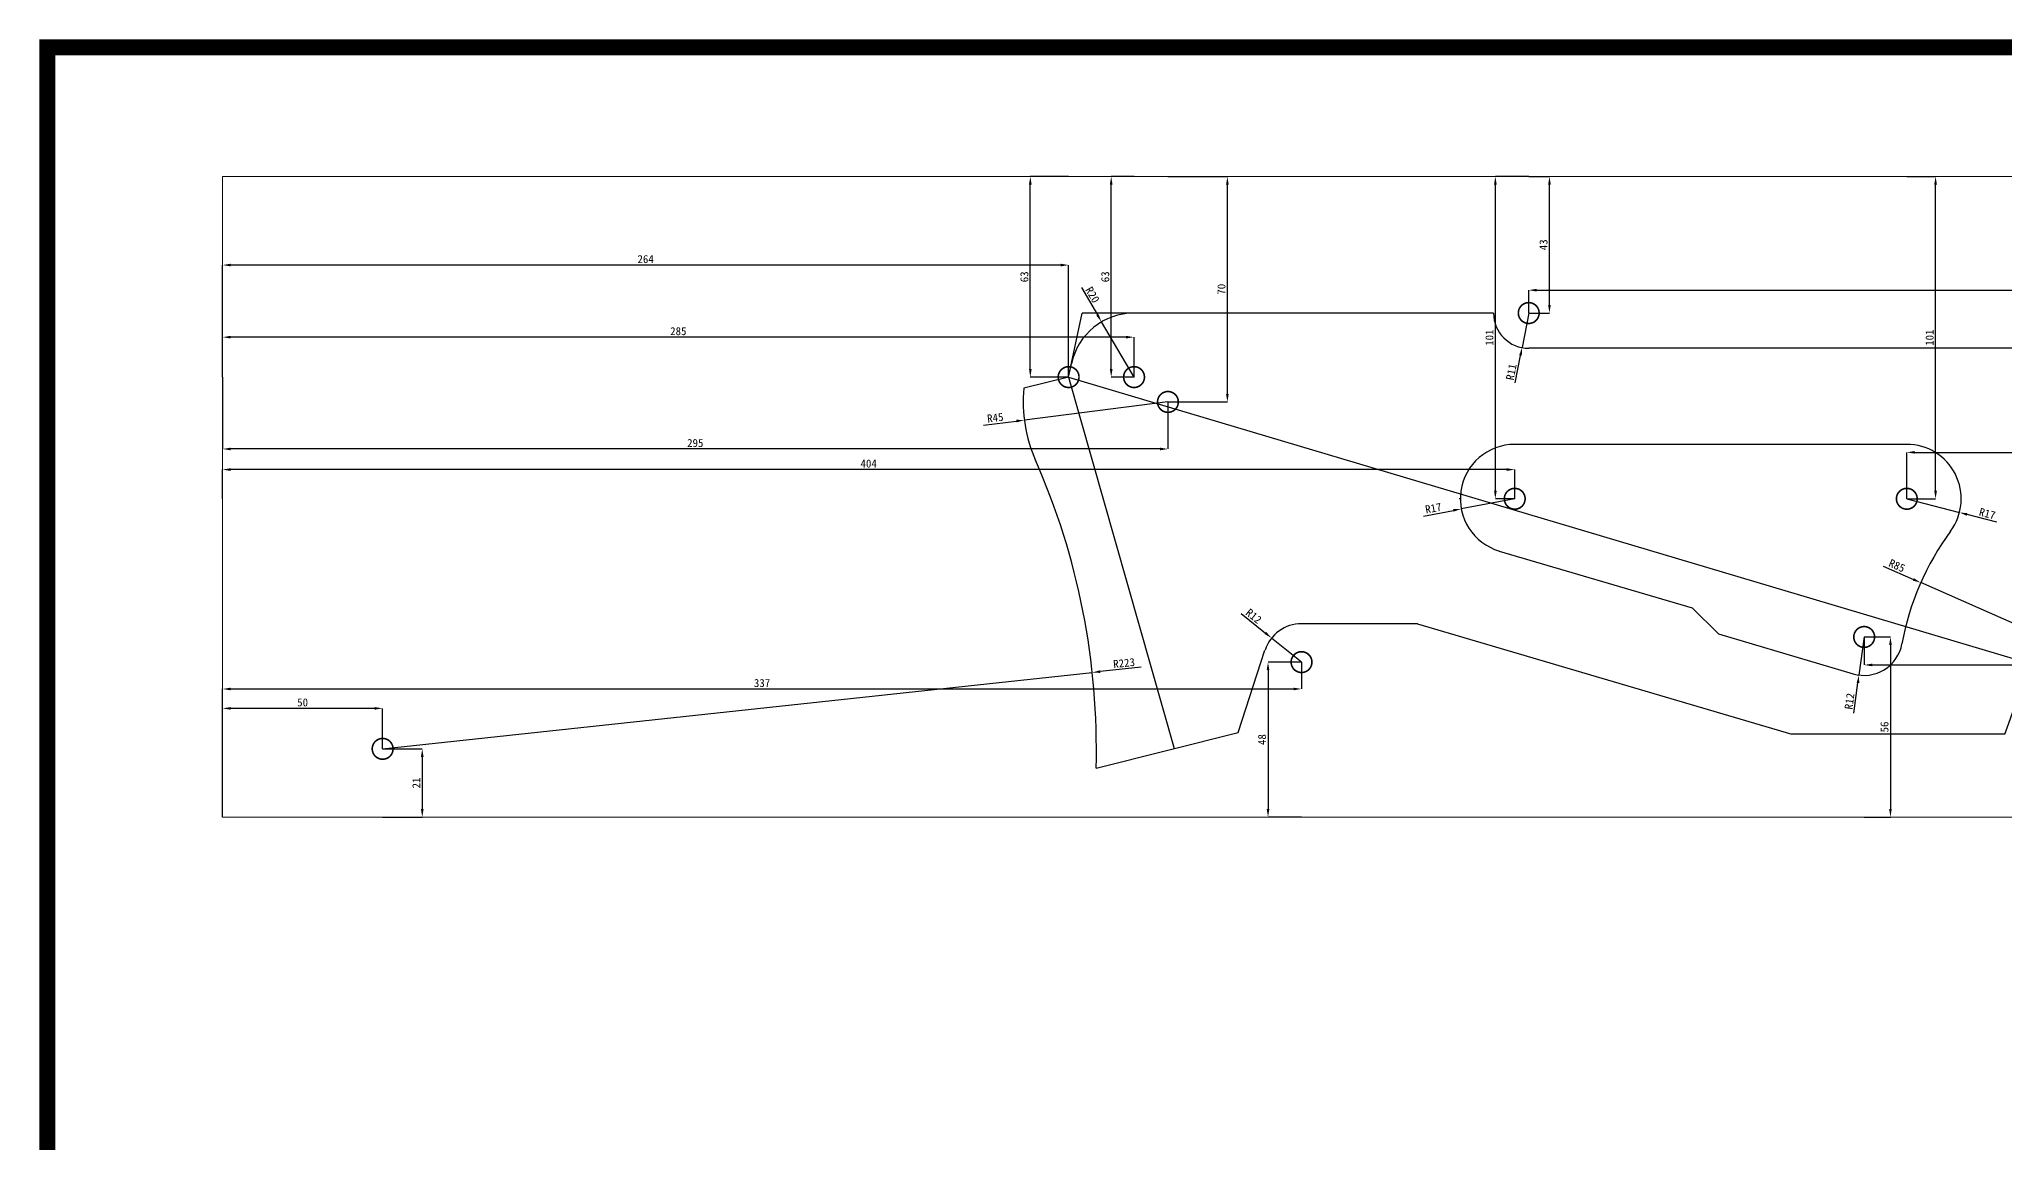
# Model space of a CAD drawing. Header units: millimetres. Extents: x 2554 to 4728, y 1879 to 2765.
# Drawn here: x 2554 to 3168, y 2420 to 2765 of the extents above; entities that cross this region are included whole.
import ezdxf

# ---------------------------------------------------------------- set-up
doc = ezdxf.new("R2010")
doc.units = ezdxf.units.MM
doc.layers.add('尺寸线', color=7, linetype='Continuous', lineweight=13)
doc.layers.add('轮廓线', color=3, linetype='Continuous')
doc.styles.get("Standard").update_dxf_attribs({"font": 'SimSun.ttf'})
doc.dimstyles.new('中尺寸', dxfattribs={"dimtxt": 2.5, "dimasz": 2.5, "dimexe": 0, "dimexo": 0, "dimgap": 0.6, "dimtad": 1, "dimdec": 0, "dimdsep": 46, "dimtxsty": 'Standard', "dimcen": 2.5, "dimaunit": 1, "dimadec": 4, "dimazin": 0, "dimtfac": 1, "dimtdec": 0, "dimtmove": 0, "dimatfit": 3, "dimfxl": 0, "dimarcsym": 0})

# ---------------------------------------------------------------- blocks, each defined once
blk = doc.blocks.new('*D104')
at = {"layer": 'Defpoints', "color": 0}
for p in [(2661.03, 2543.45), (2661.03, 2522.15), (2673.4, 2522.15)]:
    blk.add_point(p, dxfattribs=at)
at = {"layer": '尺寸线', "color": 0, "lineweight": -2}
for p, q in [((2661.03, 2543.45), (2673.4, 2543.45)), ((2673.4, 2540.95), (2673.4, 2524.65)), ((2661.03, 2522.15), (2673.4, 2522.15))]:
    blk.add_line(p, q, dxfattribs=at)
at = {"layer": '尺寸线', "color": 0}
for points in [[(2672.98, 2540.95), (2673.82, 2540.95), (2673.4, 2543.45)], [(2672.98, 2524.65), (2673.82, 2524.65), (2673.4, 2522.15)]]:
    blk.add_solid(points, dxfattribs=at)
at = {"layer": '尺寸线', "color": 0, "insert": (2671.55, 2532.8), "char_height": 2.5, "attachment_point": 5, "rotation": 90}
blk.add_mtext('21', dxfattribs=at)
blk = doc.blocks.new('*D105')
at = {"layer": 'Defpoints', "color": 0}
for p in [(2611.03, 2556.09), (2611.03, 2543.45), (2661.03, 2543.45)]:
    blk.add_point(p, dxfattribs=at)
at = {"layer": '尺寸线', "color": 0, "lineweight": -2}
for p, q in [((2611.03, 2543.45), (2611.03, 2556.09)), ((2658.53, 2556.09), (2613.53, 2556.09)), ((2661.03, 2543.45), (2661.03, 2556.09))]:
    blk.add_line(p, q, dxfattribs=at)
at = {"layer": '尺寸线', "color": 0}
for points in [[(2613.53, 2556.5), (2613.53, 2555.67), (2611.03, 2556.09)], [(2658.53, 2556.5), (2658.53, 2555.67), (2661.03, 2556.09)]]:
    blk.add_solid(points, dxfattribs=at)
at = {"layer": '尺寸线', "color": 0, "insert": (2636.03, 2557.94), "char_height": 2.5, "attachment_point": 5}
blk.add_mtext('50', dxfattribs=at)
blk = doc.blocks.new('*D106')
at = {"layer": 'Defpoints', "color": 0}
for p in [(2863.38, 2722.15), (2875.35, 2722.15), (2875.35, 2659.53)]:
    blk.add_point(p, dxfattribs=at)
at = {"layer": '尺寸线', "color": 0, "lineweight": -2}
for p, q in [((2875.35, 2722.15), (2863.38, 2722.15)), ((2863.38, 2662.03), (2863.38, 2719.65)), ((2875.35, 2659.53), (2863.38, 2659.53))]:
    blk.add_line(p, q, dxfattribs=at)
at = {"layer": '尺寸线', "color": 0}
for points in [[(2862.97, 2719.65), (2863.8, 2719.65), (2863.38, 2722.15)], [(2862.97, 2662.03), (2863.8, 2662.03), (2863.38, 2659.53)]]:
    blk.add_solid(points, dxfattribs=at)
at = {"layer": '尺寸线', "color": 0, "insert": (2861.53, 2690.84), "char_height": 2.5, "attachment_point": 5, "rotation": 90}
blk.add_mtext('63', dxfattribs=at)
blk = doc.blocks.new('*D107')
at = {"layer": 'Defpoints', "color": 0}
for p in [(2611.03, 2694.51), (2611.03, 2659.53), (2875.35, 2659.53)]:
    blk.add_point(p, dxfattribs=at)
at = {"layer": '尺寸线', "color": 0, "lineweight": -2}
for p, q in [((2611.03, 2659.53), (2611.03, 2694.51)), ((2872.85, 2694.51), (2613.53, 2694.51)), ((2875.35, 2659.53), (2875.35, 2694.51))]:
    blk.add_line(p, q, dxfattribs=at)
at = {"layer": '尺寸线', "color": 0}
for points in [[(2613.53, 2694.93), (2613.53, 2694.09), (2611.03, 2694.51)], [(2872.85, 2694.93), (2872.85, 2694.09), (2875.35, 2694.51)]]:
    blk.add_solid(points, dxfattribs=at)
at = {"layer": '尺寸线', "color": 0, "insert": (2743.19, 2696.36), "char_height": 2.5, "attachment_point": 5}
blk.add_mtext('264', dxfattribs=at)
blk = doc.blocks.new('*D108')
at = {"layer": 'Defpoints', "color": 0}
for p in [(2906.38, 2722.15), (2924.96, 2722.15), (2906.38, 2651.77)]:
    blk.add_point(p, dxfattribs=at)
at = {"layer": '尺寸线', "color": 0, "lineweight": -2}
for p, q in [((2906.38, 2722.15), (2924.96, 2722.15)), ((2924.96, 2654.27), (2924.96, 2719.65)), ((2906.38, 2651.77), (2924.96, 2651.77))]:
    blk.add_line(p, q, dxfattribs=at)
at = {"layer": '尺寸线', "color": 0}
for points in [[(2924.54, 2719.65), (2925.37, 2719.65), (2924.96, 2722.15)], [(2924.54, 2654.27), (2925.37, 2654.27), (2924.96, 2651.77)]]:
    blk.add_solid(points, dxfattribs=at)
at = {"layer": '尺寸线', "color": 0, "insert": (2923.11, 2686.96), "char_height": 2.5, "attachment_point": 5, "rotation": 90}
blk.add_mtext('70', dxfattribs=at)
blk = doc.blocks.new('*D109')
at = {"layer": 'Defpoints', "color": 0}
for p in [(2611.03, 2659.53), (2906.38, 2651.77), (2611.03, 2637.08)]:
    blk.add_point(p, dxfattribs=at)
at = {"layer": '尺寸线', "color": 0, "lineweight": -2}
for p, q in [((2611.03, 2659.53), (2611.03, 2637.08)), ((2906.38, 2651.77), (2906.38, 2637.08)), ((2903.88, 2637.08), (2613.53, 2637.08))]:
    blk.add_line(p, q, dxfattribs=at)
at = {"layer": '尺寸线', "color": 0}
for points in [[(2613.53, 2637.49), (2613.53, 2636.66), (2611.03, 2637.08)], [(2903.88, 2637.49), (2903.88, 2636.66), (2906.38, 2637.08)]]:
    blk.add_solid(points, dxfattribs=at)
at = {"layer": '尺寸线', "color": 0, "insert": (2758.7, 2638.93), "char_height": 2.5, "attachment_point": 5}
blk.add_mtext('295', dxfattribs=at)
blk = doc.blocks.new('*D110')
at = {"layer": 'Defpoints', "color": 0}
for p in [(2948.12, 2570.53), (2937.65, 2522.15), (2948.12, 2522.15)]:
    blk.add_point(p, dxfattribs=at)
at = {"layer": '尺寸线', "color": 0, "lineweight": -2}
for p, q in [((2948.12, 2570.53), (2937.65, 2570.53)), ((2937.65, 2568.03), (2937.65, 2524.65)), ((2948.12, 2522.15), (2937.65, 2522.15))]:
    blk.add_line(p, q, dxfattribs=at)
at = {"layer": '尺寸线', "color": 0}
for points in [[(2937.23, 2568.03), (2938.07, 2568.03), (2937.65, 2570.53)], [(2937.23, 2524.65), (2938.07, 2524.65), (2937.65, 2522.15)]]:
    blk.add_solid(points, dxfattribs=at)
at = {"layer": '尺寸线', "color": 0, "insert": (2935.8, 2546.34), "char_height": 2.5, "attachment_point": 5, "rotation": 90}
blk.add_mtext('48', dxfattribs=at)
blk = doc.blocks.new('*D111')
at = {"layer": 'Defpoints', "color": 0}
for p in [(2948.12, 2570.53), (2948.12, 2562.14), (2611.03, 2522.15)]:
    blk.add_point(p, dxfattribs=at)
at = {"layer": '尺寸线', "color": 0, "lineweight": -2}
for p, q in [((2948.12, 2570.53), (2948.12, 2562.14)), ((2611.03, 2522.15), (2611.03, 2562.14)), ((2613.53, 2562.14), (2945.62, 2562.14))]:
    blk.add_line(p, q, dxfattribs=at)
at = {"layer": '尺寸线', "color": 0}
for points in [[(2613.53, 2562.55), (2613.53, 2561.72), (2611.03, 2562.14)], [(2945.62, 2562.55), (2945.62, 2561.72), (2948.12, 2562.14)]]:
    blk.add_solid(points, dxfattribs=at)
at = {"layer": '尺寸线', "color": 0, "insert": (2779.57, 2563.99), "char_height": 2.5, "attachment_point": 5}
blk.add_mtext('337', dxfattribs=at)
blk = doc.blocks.new('*D116')
at = {"layer": 'Defpoints', "color": 0}
for p in [(3019.11, 2722.15), (3025.58, 2722.15), (3019.11, 2679.53)]:
    blk.add_point(p, dxfattribs=at)
at = {"layer": '尺寸线', "color": 0, "lineweight": -2}
for p, q in [((3019.11, 2722.15), (3025.58, 2722.15)), ((3025.58, 2682.03), (3025.58, 2719.65)), ((3019.11, 2679.53), (3025.58, 2679.53))]:
    blk.add_line(p, q, dxfattribs=at)
at = {"layer": '尺寸线', "color": 0}
for points in [[(3025.16, 2719.65), (3026, 2719.65), (3025.58, 2722.15)], [(3025.16, 2682.03), (3026, 2682.03), (3025.58, 2679.53)]]:
    blk.add_solid(points, dxfattribs=at)
at = {"layer": '尺寸线', "color": 0, "insert": (3023.73, 2700.84), "char_height": 2.5, "attachment_point": 5, "rotation": 90}
blk.add_mtext('43', dxfattribs=at)
blk = doc.blocks.new('*D117')
at = {"layer": 'Defpoints', "color": 0}
for p in [(3511.03, 2686.67), (3019.11, 2679.53), (3511.03, 2679.53)]:
    blk.add_point(p, dxfattribs=at)
at = {"layer": '尺寸线', "color": 0, "lineweight": -2}
for p, q in [((3019.11, 2679.53), (3019.11, 2686.67)), ((3021.61, 2686.67), (3508.53, 2686.67)), ((3511.03, 2679.53), (3511.03, 2686.67))]:
    blk.add_line(p, q, dxfattribs=at)
at = {"layer": '尺寸线', "color": 0}
for points in [[(3021.61, 2687.09), (3021.61, 2686.26), (3019.11, 2686.67)], [(3508.53, 2687.09), (3508.53, 2686.26), (3511.03, 2686.67)]]:
    blk.add_solid(points, dxfattribs=at)
at = {"layer": '尺寸线', "color": 0, "insert": (3265.07, 2688.52), "char_height": 2.5, "attachment_point": 5}
blk.add_mtext('492', dxfattribs=at)
blk = doc.blocks.new('*D122')
at = {"layer": 'Defpoints', "color": 0}
for p in [(3008.68, 2722.15), (3019.11, 2722.15), (3014.73, 2621.53)]:
    blk.add_point(p, dxfattribs=at)
at = {"layer": '尺寸线', "color": 0, "lineweight": -2}
for p, q in [((3019.11, 2722.15), (3008.68, 2722.15)), ((3008.68, 2624.03), (3008.68, 2719.65)), ((3014.73, 2621.53), (3008.68, 2621.53))]:
    blk.add_line(p, q, dxfattribs=at)
at = {"layer": '尺寸线', "color": 0}
for points in [[(3008.27, 2719.65), (3009.1, 2719.65), (3008.68, 2722.15)], [(3008.27, 2624.03), (3009.1, 2624.03), (3008.68, 2621.53)]]:
    blk.add_solid(points, dxfattribs=at)
at = {"layer": '尺寸线', "color": 0, "insert": (3006.83, 2671.84), "char_height": 2.5, "attachment_point": 5, "rotation": 90}
blk.add_mtext('101', dxfattribs=at)
blk = doc.blocks.new('*D123')
at = {"layer": 'Defpoints', "color": 0}
for p in [(2611.03, 2630.65), (2611.03, 2621.53), (3014.73, 2621.53)]:
    blk.add_point(p, dxfattribs=at)
at = {"layer": '尺寸线', "color": 0, "lineweight": -2}
for p, q in [((2611.03, 2621.53), (2611.03, 2630.65)), ((3012.23, 2630.65), (2613.53, 2630.65)), ((3014.73, 2621.53), (3014.73, 2630.65))]:
    blk.add_line(p, q, dxfattribs=at)
at = {"layer": '尺寸线', "color": 0}
for points in [[(2613.53, 2631.07), (2613.53, 2630.23), (2611.03, 2630.65)], [(3012.23, 2631.07), (3012.23, 2630.23), (3014.73, 2630.65)]]:
    blk.add_solid(points, dxfattribs=at)
at = {"layer": '尺寸线', "color": 0, "insert": (2812.88, 2632.5), "char_height": 2.5, "attachment_point": 5}
blk.add_mtext('404', dxfattribs=at)
blk = doc.blocks.new('*D124')
at = {"layer": 'Defpoints', "color": 0}
for p in [(3123.91, 2578.38), (3123.91, 2522.15), (3132.11, 2522.15)]:
    blk.add_point(p, dxfattribs=at)
at = {"layer": '尺寸线', "color": 0, "lineweight": -2}
for p, q in [((3123.91, 2578.38), (3132.11, 2578.38)), ((3132.11, 2575.88), (3132.11, 2524.65)), ((3123.91, 2522.15), (3132.11, 2522.15))]:
    blk.add_line(p, q, dxfattribs=at)
at = {"layer": '尺寸线', "color": 0}
for points in [[(3131.7, 2575.88), (3132.53, 2575.88), (3132.11, 2578.38)], [(3131.7, 2524.65), (3132.53, 2524.65), (3132.11, 2522.15)]]:
    blk.add_solid(points, dxfattribs=at)
at = {"layer": '尺寸线', "color": 0, "insert": (3130.26, 2550.27), "char_height": 2.5, "attachment_point": 5, "rotation": 90}
blk.add_mtext('56', dxfattribs=at)
blk = doc.blocks.new('*D156')
at = {"layer": 'Defpoints', "color": 0}
for p in [(3123.91, 2578.38), (3511.03, 2578.38), (3511.03, 2569.64)]:
    blk.add_point(p, dxfattribs=at)
at = {"layer": '尺寸线', "color": 0, "lineweight": -2}
for p, q in [((3123.91, 2578.38), (3123.91, 2569.64)), ((3511.03, 2578.38), (3511.03, 2569.64)), ((3126.41, 2569.64), (3508.53, 2569.64))]:
    blk.add_line(p, q, dxfattribs=at)
at = {"layer": '尺寸线', "color": 0}
for points in [[(3126.41, 2570.06), (3126.41, 2569.23), (3123.91, 2569.64)], [(3508.53, 2570.06), (3508.53, 2569.23), (3511.03, 2569.64)]]:
    blk.add_solid(points, dxfattribs=at)
at = {"layer": '尺寸线', "color": 0, "insert": (3317.47, 2571.49), "char_height": 2.5, "attachment_point": 5}
blk.add_mtext('387', dxfattribs=at)
blk = doc.blocks.new('*D125')
at = {"layer": 'Defpoints', "color": 0}
for p in [(3137.23, 2722.15), (3146.22, 2722.15), (3137.23, 2621.53)]:
    blk.add_point(p, dxfattribs=at)
at = {"layer": '尺寸线', "color": 0, "lineweight": -2}
for p, q in [((3137.23, 2722.15), (3146.22, 2722.15)), ((3146.22, 2624.03), (3146.22, 2719.65)), ((3137.23, 2621.53), (3146.22, 2621.53))]:
    blk.add_line(p, q, dxfattribs=at)
at = {"layer": '尺寸线', "color": 0}
for points in [[(3145.8, 2719.65), (3146.64, 2719.65), (3146.22, 2722.15)], [(3145.8, 2624.03), (3146.64, 2624.03), (3146.22, 2621.53)]]:
    blk.add_solid(points, dxfattribs=at)
at = {"layer": '尺寸线', "color": 0, "insert": (3144.37, 2671.84), "char_height": 2.5, "attachment_point": 5, "rotation": 90}
blk.add_mtext('101', dxfattribs=at)
blk = doc.blocks.new('*D126')
at = {"layer": 'Defpoints', "color": 0}
for p in [(3511.03, 2636.03), (3137.23, 2621.53), (3511.03, 2619.03)]:
    blk.add_point(p, dxfattribs=at)
at = {"layer": '尺寸线', "color": 0, "lineweight": -2}
for p, q in [((3137.23, 2621.53), (3137.23, 2636.03)), ((3139.73, 2636.03), (3508.53, 2636.03)), ((3511.03, 2619.03), (3511.03, 2636.03))]:
    blk.add_line(p, q, dxfattribs=at)
at = {"layer": '尺寸线', "color": 0}
for points in [[(3139.73, 2636.45), (3139.73, 2635.62), (3137.23, 2636.03)], [(3508.53, 2636.45), (3508.53, 2635.62), (3511.03, 2636.03)]]:
    blk.add_solid(points, dxfattribs=at)
at = {"layer": '尺寸线', "color": 0, "insert": (3324.13, 2637.88), "char_height": 2.5, "attachment_point": 5}
blk.add_mtext('374', dxfattribs=at)
blk = doc.blocks.new('*D157')
at = {"layer": 'Defpoints', "color": 0}
for p in [(2882.75, 2567.3), (2661.03, 2543.45)]:
    blk.add_point(p, dxfattribs=at)
at = {"layer": '尺寸线', "color": 0, "lineweight": -2}
for p, q in [((2661.03, 2543.45), (2882.75, 2567.3)), ((2898.03, 2568.95), (2885.23, 2567.57))]:
    blk.add_line(p, q, dxfattribs=at)
at = {"layer": '尺寸线', "color": 0}
blk.add_solid([(2885.19, 2567.98), (2885.28, 2567.15), (2882.75, 2567.3)], dxfattribs=at)
at = {"layer": '尺寸线', "color": 0, "insert": (2892.67, 2570.23), "char_height": 2.5, "attachment_point": 5, "rotation": 6.14044}
blk.add_mtext('R223', dxfattribs=at)
blk = doc.blocks.new('*D158')
at = {"layer": 'Defpoints', "color": 0}
for p in [(2906.38, 2651.77), (2861.53, 2646.11)]:
    blk.add_point(p, dxfattribs=at)
at = {"layer": '尺寸线', "color": 0, "lineweight": -2}
for p, q in [((2906.38, 2651.77), (2861.53, 2646.11)), ((2848.77, 2644.5), (2859.05, 2645.8))]:
    blk.add_line(p, q, dxfattribs=at)
at = {"layer": '尺寸线', "color": 0}
blk.add_solid([(2859, 2646.21), (2859.11, 2645.38), (2861.53, 2646.11)], dxfattribs=at)
at = {"layer": '尺寸线', "color": 0, "insert": (2852.44, 2646.83), "char_height": 2.5, "attachment_point": 5, "rotation": 7.19919}
blk.add_mtext('R45', dxfattribs=at)
blk = doc.blocks.new('*D159')
at = {"layer": 'Defpoints', "color": 0}
for p in [(3019.11, 2679.53), (3017.01, 2668.73)]:
    blk.add_point(p, dxfattribs=at)
at = {"layer": '尺寸线', "color": 0, "lineweight": -2}
for p, q in [((3019.11, 2679.53), (3017.01, 2668.73)), ((3014.86, 2657.74), (3016.53, 2666.28))]:
    blk.add_line(p, q, dxfattribs=at)
at = {"layer": '尺寸线', "color": 0}
blk.add_solid([(3016.12, 2666.36), (3016.94, 2666.2), (3017.01, 2668.73)], dxfattribs=at)
at = {"layer": '尺寸线', "color": 0, "insert": (3013.64, 2661.13), "char_height": 2.5, "attachment_point": 5, "rotation": 78.97224}
blk.add_mtext('R11', dxfattribs=at)
blk = doc.blocks.new('*D160')
at = {"layer": 'Defpoints', "color": 0}
for p in [(2998.02, 2618.37), (3014.73, 2621.53)]:
    blk.add_point(p, dxfattribs=at)
at = {"layer": '尺寸线', "color": 0, "lineweight": -2}
for p, q in [((2986.2, 2616.14), (2995.56, 2617.91)), ((3014.73, 2621.53), (2998.02, 2618.37))]:
    blk.add_line(p, q, dxfattribs=at)
at = {"layer": '尺寸线', "color": 0}
blk.add_solid([(2995.49, 2618.32), (2995.64, 2617.5), (2998.02, 2618.37)], dxfattribs=at)
at = {"layer": '尺寸线', "color": 0, "insert": (2989.31, 2618.61), "char_height": 2.5, "attachment_point": 5, "rotation": 10.7013}
blk.add_mtext('R17', dxfattribs=at)
blk = doc.blocks.new('*D161')
at = {"layer": 'Defpoints', "color": 0}
for p in [(3123.91, 2578.38), (3122.29, 2566.49)]:
    blk.add_point(p, dxfattribs=at)
at = {"layer": '尺寸线', "color": 0, "lineweight": -2}
for p, q in [((3123.91, 2578.38), (3122.29, 2566.49)), ((3120.67, 2554.57), (3121.96, 2564.02))]:
    blk.add_line(p, q, dxfattribs=at)
at = {"layer": '尺寸线', "color": 0}
blk.add_solid([(3121.54, 2564.07), (3122.37, 2563.96), (3122.29, 2566.49)], dxfattribs=at)
at = {"layer": '尺寸线', "color": 0, "insert": (3119.31, 2558.31), "char_height": 2.5, "attachment_point": 5, "rotation": 82.24641}
blk.add_mtext('R12', dxfattribs=at)
blk = doc.blocks.new('*D162')
at = {"layer": 'Defpoints', "color": 0}
for p in [(3137.23, 2621.53), (3153.68, 2617.25)]:
    blk.add_point(p, dxfattribs=at)
at = {"layer": '尺寸线', "color": 0, "lineweight": -2}
for p, q in [((3137.23, 2621.53), (3153.68, 2617.25)), ((3165.32, 2614.22), (3156.1, 2616.62))]:
    blk.add_line(p, q, dxfattribs=at)
at = {"layer": '尺寸线', "color": 0}
blk.add_solid([(3156.2, 2617.02), (3155.99, 2616.22), (3153.68, 2617.25)], dxfattribs=at)
at = {"layer": '尺寸线', "color": 0, "insert": (3162.39, 2616.9), "char_height": 2.5, "attachment_point": 5, "rotation": 345.42543}
blk.add_mtext('R17', dxfattribs=at)
blk = doc.blocks.new('*D166')
at = {"layer": 'Defpoints', "color": 0}
for p in [(3141.58, 2595.34), (3219.35, 2561.03)]:
    blk.add_point(p, dxfattribs=at)
at = {"layer": '尺寸线', "color": 0, "lineweight": -2}
for p, q in [((3129.81, 2600.53), (3139.29, 2596.35)), ((3219.35, 2561.03), (3141.58, 2595.34))]:
    blk.add_line(p, q, dxfattribs=at)
at = {"layer": '尺寸线', "color": 0}
blk.add_solid([(3139.46, 2596.73), (3139.12, 2595.97), (3141.58, 2595.34)], dxfattribs=at)
at = {"layer": '尺寸线', "color": 0, "insert": (3134.15, 2600.64), "char_height": 2.5, "attachment_point": 5, "rotation": 336.19303}
blk.add_mtext('R85', dxfattribs=at)
blk = doc.blocks.new('*D167')
at = {"layer": 'Defpoints', "color": 0}
for p in [(2875.35, 2659.53), (3175.33, 2570.21)]:
    blk.add_point(p, dxfattribs=at)
at = {"layer": '尺寸线', "color": 0, "lineweight": -2}
for p, q in [((2875.35, 2659.53), (3175.33, 2570.21)), ((3189.26, 2566.07), (3177.73, 2569.5))]:
    blk.add_line(p, q, dxfattribs=at)
at = {"layer": '尺寸线', "color": 0}
blk.add_solid([(3177.85, 2569.9), (3177.61, 2569.1), (3175.33, 2570.21)], dxfattribs=at)
at = {"layer": '尺寸线', "color": 0, "insert": (3185.22, 2569.2), "char_height": 2.5, "attachment_point": 5, "rotation": 343.42011}
blk.add_mtext('R313', dxfattribs=at)
blk = doc.blocks.new('*D168')
at = {"layer": 'Defpoints', "color": 0}
for p in [(2938.77, 2578.05), (2948.12, 2570.53)]:
    blk.add_point(p, dxfattribs=at)
at = {"layer": '尺寸线', "color": 0, "lineweight": -2}
for p, q in [((2929.3, 2585.67), (2936.82, 2579.62)), ((2948.12, 2570.53), (2938.77, 2578.05))]:
    blk.add_line(p, q, dxfattribs=at)
at = {"layer": '尺寸线', "color": 0}
blk.add_solid([(2937.08, 2579.94), (2936.56, 2579.29), (2938.77, 2578.05)], dxfattribs=at)
at = {"layer": '尺寸线', "color": 0, "insert": (2933.2, 2584.9), "char_height": 2.5, "attachment_point": 5, "rotation": 321.17367}
blk.add_mtext('R12', dxfattribs=at)
blk = doc.blocks.new('*D201')
at = {"layer": 'Defpoints', "color": 0}
for p in [(2885.64, 2676.76), (2895.79, 2659.53)]:
    blk.add_point(p, dxfattribs=at)
at = {"layer": '尺寸线', "color": 0, "lineweight": -2}
for p, q in [((2879.33, 2687.49), (2884.38, 2678.92)), ((2895.79, 2659.53), (2885.64, 2676.76))]:
    blk.add_line(p, q, dxfattribs=at)
at = {"layer": '尺寸线', "color": 0}
blk.add_solid([(2884.73, 2679.13), (2884.02, 2678.7), (2885.64, 2676.76)], dxfattribs=at)
at = {"layer": '尺寸线', "color": 0, "insert": (2882.81, 2685.22), "char_height": 2.5, "attachment_point": 5, "rotation": 300.49269}
blk.add_mtext('R20', dxfattribs=at)
blk = doc.blocks.new('*D202')
at = {"layer": 'Defpoints', "color": 0}
for p in [(2888.65, 2722.15), (2895.79, 2722.15), (2895.79, 2659.53)]:
    blk.add_point(p, dxfattribs=at)
at = {"layer": '尺寸线', "color": 0, "lineweight": -2}
for p, q in [((2895.79, 2722.15), (2888.65, 2722.15)), ((2888.65, 2662.03), (2888.65, 2719.65)), ((2895.79, 2659.53), (2888.65, 2659.53))]:
    blk.add_line(p, q, dxfattribs=at)
at = {"layer": '尺寸线', "color": 0}
for points in [[(2888.24, 2719.65), (2889.07, 2719.65), (2888.65, 2722.15)], [(2888.24, 2662.03), (2889.07, 2662.03), (2888.65, 2659.53)]]:
    blk.add_solid(points, dxfattribs=at)
at = {"layer": '尺寸线', "color": 0, "insert": (2886.8, 2690.84), "char_height": 2.5, "attachment_point": 5, "rotation": 90}
blk.add_mtext('63', dxfattribs=at)
blk = doc.blocks.new('*D203')
at = {"layer": 'Defpoints', "color": 0}
for p in [(2611.03, 2672), (2611.03, 2659.53), (2895.79, 2659.53)]:
    blk.add_point(p, dxfattribs=at)
at = {"layer": '尺寸线', "color": 0, "lineweight": -2}
for p, q in [((2611.03, 2659.53), (2611.03, 2672)), ((2893.29, 2672), (2613.53, 2672)), ((2895.79, 2659.53), (2895.79, 2672))]:
    blk.add_line(p, q, dxfattribs=at)
at = {"layer": '尺寸线', "color": 0}
for points in [[(2613.53, 2672.41), (2613.53, 2671.58), (2611.03, 2672)], [(2893.29, 2672.41), (2893.29, 2671.58), (2895.79, 2672)]]:
    blk.add_solid(points, dxfattribs=at)
at = {"layer": '尺寸线', "color": 0, "insert": (2753.41, 2673.85), "char_height": 2.5, "attachment_point": 5}
blk.add_mtext('285', dxfattribs=at)

msp = doc.modelspace()

# ---------------------------------------------------------------- linework, layer by layer
at = {"layer": '尺寸线', "const_width": 5}
msp.add_lwpolyline([(2556.26, 2762.49), (3588.96, 2762.49), (3588.96, 1881.76), (2556.26, 1881.76)], close=True, dxfattribs=at)
at = {"layer": '尺寸线'}
msp.add_lwpolyline([(2611.03, 2722.15), (3511.03, 2722.15), (3511.03, 2522.15), (2611.03, 2522.15)], close=True, dxfattribs=at)
at = {"layer": '尺寸线', "color": 6, "const_width": 0.5}
msp.add_lwpolyline([(3015.86, 2679.53, 1), (3022.36, 2679.53, 1)], format="xyb", close=True, dxfattribs=at)
at = {"layer": '尺寸线', "color": 2, "const_width": 0.5}
msp.add_lwpolyline([(2872.1, 2659.53, 1), (2878.6, 2659.53, 1)], format="xyb", close=True, dxfattribs=at)
msp.add_lwpolyline([(2872.1, 2659.53, 1), (2878.6, 2659.53, 1)], format="xyb", close=True, dxfattribs=at)
at = {"layer": '尺寸线', "color": 119, "const_width": 0.5}
msp.add_lwpolyline([(2892.54, 2659.53, 1), (2899.04, 2659.53, 1)], format="xyb", close=True, dxfattribs=at)
at = {"layer": '尺寸线', "color": 1, "const_width": 0.5}
msp.add_lwpolyline([(2903.13, 2651.77, 1), (2909.63, 2651.77, 1)], format="xyb", close=True, dxfattribs=at)
at = {"layer": '尺寸线', "color": 4, "const_width": 0.5}
msp.add_lwpolyline([(3011.48, 2621.53, 1), (3017.98, 2621.53, 1)], format="xyb", close=True, dxfattribs=at)
at = {"layer": '尺寸线', "color": 5, "const_width": 0.5}
msp.add_lwpolyline([(3133.98, 2621.53, 1), (3140.48, 2621.53, 1)], format="xyb", close=True, dxfattribs=at)
at = {"layer": '尺寸线', "const_width": 0.5}
msp.add_lwpolyline([(3120.66, 2578.38, 1), (3127.16, 2578.38, 1)], format="xyb", close=True, dxfattribs=at)
at = {"layer": '尺寸线', "color": 3, "const_width": 0.5}
msp.add_lwpolyline([(2944.87, 2570.53, 1), (2951.37, 2570.53, 1)], format="xyb", close=True, dxfattribs=at)
at = {"layer": '尺寸线', "color": 248, "const_width": 0.5}
msp.add_lwpolyline([(2657.78, 2543.45, 1), (2664.28, 2543.45, 1)], format="xyb", close=True, dxfattribs=at)
at = {"layer": '轮廓线', "color": 1}
for p, q in [((2875.35, 2659.53), (2879.6, 2679.53)), ((3008.11, 2679.53), (2879.6, 2679.53)), ((3008.11, 2679.53), (2895.79, 2679.53)), ((3450.11, 2668.53), (3019.11, 2668.53)), ((2875.35, 2659.53), (2861.38, 2656.05)), ((2875.35, 2659.53), (2876.23, 2663.69)), ((2875.35, 2659.53), (2908.35, 2543.53)), ((3137.23, 2638.53), (3014.73, 2638.53)), ((2997.73, 2621.53), (2997.33, 2621.53)), ((3009.92, 2605.22), (3070.21, 2587.44)), ((3078.35, 2579.31), (3070.21, 2587.44)), ((2984.35, 2582.53), (2948.12, 2582.53)), ((2984.35, 2582.53), (3101.35, 2548.03)), ((3078.35, 2579.31), (3120.52, 2566.87)), ((2928.35, 2548.51), (2936.7, 2574.24)), ((2883.95, 2537.44), (2928.35, 2548.51)), ((3167.81, 2548.03), (3101.35, 2548.03))]:
    msp.add_line(p, q, dxfattribs=at)
for centre, radius, start, end in [((2895.79, 2659.53), 20, 90, 168), ((3019.11, 2679.53), 11, 180, 270), ((2906.38, 2651.77), 45.21, 174.57911, 203.79409), ((3014.73, 2621.53), 17, 90, 253.5707), ((3137.23, 2621.53), 17, 323.62005, 90), ((2661.03, 2543.45), 223, 358.45719, 23.82753), ((3219.35, 2561.03), 85, 143.62005, 169.69195), ((2875.35, 2659.53), 313, 339.13115, 349.97148), ((2948.12, 2570.53), 12, 90, 162), ((3123.91, 2578.38), 12, 253.5707, 349.69195)]:
    msp.add_arc(centre, radius, start, end, dxfattribs=at)

# ---------------------------------------------------------------- dimensions: what is measured, and where the dimension line sits
at = {"layer": '尺寸线', "color": 2}
dim = msp.add_linear_dim(base=(2863.38, 2722.15), p1=(2875.35, 2659.53), p2=(2875.35, 2722.15), angle=90, dimstyle='中尺寸', dxfattribs=at)
dim.commit()
dim.dimension.update_dxf_attribs({"geometry": '*D106', "text_midpoint": (2861.53, 2690.84)})
at = {"layer": '尺寸线', "color": 119}
dim = msp.add_linear_dim(base=(2888.65, 2722.15), p1=(2895.79, 2659.53), p2=(2895.79, 2722.15), angle=90, dimstyle='中尺寸', dxfattribs=at)
dim.commit()
dim.dimension.update_dxf_attribs({"geometry": '*D202', "text_midpoint": (2886.8, 2690.84)})
at = {"layer": '尺寸线', "color": 1}
dim = msp.add_linear_dim(base=(2924.96, 2722.15), p1=(2906.38, 2651.77), p2=(2906.38, 2722.15), angle=90, dimstyle='中尺寸', dxfattribs=at)
dim.commit()
dim.dimension.update_dxf_attribs({"geometry": '*D108', "text_midpoint": (2923.11, 2686.96)})
at = {"layer": '尺寸线', "color": 4}
dim = msp.add_linear_dim(base=(3008.68, 2722.15), p1=(3014.73, 2621.53), p2=(3019.11, 2722.15), angle=90, dimstyle='中尺寸', dxfattribs=at)
dim.commit()
dim.dimension.update_dxf_attribs({"geometry": '*D122', "text_midpoint": (3006.83, 2671.84)})
at = {"layer": '尺寸线', "color": 6}
dim = msp.add_linear_dim(base=(3025.58, 2722.15), p1=(3019.11, 2679.53), p2=(3019.11, 2722.15), angle=90, dimstyle='中尺寸', dxfattribs=at)
dim.commit()
dim.dimension.update_dxf_attribs({"geometry": '*D116', "text_midpoint": (3023.73, 2700.84)})
at = {"layer": '尺寸线', "color": 5}
dim = msp.add_linear_dim(base=(3146.22, 2722.15), p1=(3137.23, 2621.53), p2=(3137.23, 2722.15), angle=90, dimstyle='中尺寸', dxfattribs=at)
dim.commit()
dim.dimension.update_dxf_attribs({"geometry": '*D125', "text_midpoint": (3144.37, 2671.84)})
at = {"layer": '尺寸线', "color": 2}
dim = msp.add_linear_dim(base=(2611.03, 2694.51), p1=(2875.35, 2659.53), p2=(2611.03, 2659.53), dimstyle='中尺寸', dxfattribs=at)
dim.commit()
dim.dimension.update_dxf_attribs({"geometry": '*D107', "text_midpoint": (2743.19, 2696.36)})
at = {"layer": '尺寸线', "color": 6}
dim = msp.add_linear_dim(base=(3511.03, 2686.67), p1=(3019.11, 2679.53), p2=(3511.03, 2679.53), dimstyle='中尺寸', dxfattribs=at)
dim.commit()
dim.dimension.update_dxf_attribs({"geometry": '*D117', "text_midpoint": (3265.07, 2688.52)})
at = {"layer": '尺寸线', "color": 119}
dim = msp.add_radius_dim(center=(2895.79, 2659.53), mpoint=(2885.64, 2676.76), dimstyle='中尺寸', dxfattribs=at)
dim.commit()
dim.dimension.update_dxf_attribs({"geometry": '*D201', "text_midpoint": (2882.81, 2685.22)})
at = {"layer": '尺寸线', "color": 6}
dim = msp.add_radius_dim(center=(3019.11, 2679.53), mpoint=(3017.01, 2668.73), dimstyle='中尺寸', dxfattribs=at)
dim.commit()
dim.dimension.update_dxf_attribs({"geometry": '*D159', "text_midpoint": (3013.64, 2661.13)})
at = {"layer": '尺寸线', "color": 119}
dim = msp.add_linear_dim(base=(2611.03, 2672), p1=(2895.79, 2659.53), p2=(2611.03, 2659.53), dimstyle='中尺寸', dxfattribs=at)
dim.commit()
dim.dimension.update_dxf_attribs({"geometry": '*D203', "text_midpoint": (2753.41, 2673.85)})
at = {"layer": '尺寸线', "color": 1}
dim = msp.add_linear_dim(base=(2611.03, 2637.08), p1=(2906.38, 2651.77), p2=(2611.03, 2659.53), dimstyle='中尺寸', dxfattribs=at)
dim.commit()
dim.dimension.update_dxf_attribs({"geometry": '*D109', "text_midpoint": (2758.7, 2638.93)})
at = {"layer": '尺寸线', "color": 2}
dim = msp.add_radius_dim(center=(2875.35, 2659.53), mpoint=(3175.33, 2570.21), dimstyle='中尺寸', dxfattribs=at)
dim.commit()
dim.dimension.update_dxf_attribs({"geometry": '*D167', "text_midpoint": (3185.22, 2569.2)})
at = {"layer": '尺寸线', "color": 1}
dim = msp.add_radius_dim(center=(2906.38, 2651.77), mpoint=(2861.53, 2646.11), dimstyle='中尺寸', dxfattribs=at)
dim.commit()
dim.dimension.update_dxf_attribs({"geometry": '*D158', "text_midpoint": (2852.44, 2646.83)})
at = {"layer": '尺寸线', "color": 5}
dim = msp.add_linear_dim(base=(3511.03, 2636.03), p1=(3137.23, 2621.53), p2=(3511.03, 2619.03), dimstyle='中尺寸', dxfattribs=at)
dim.commit()
dim.dimension.update_dxf_attribs({"geometry": '*D126', "text_midpoint": (3324.13, 2637.88)})
at = {"layer": '尺寸线', "color": 4}
dim = msp.add_linear_dim(base=(2611.03, 2630.65), p1=(3014.73, 2621.53), p2=(2611.03, 2621.53), dimstyle='中尺寸', dxfattribs=at)
dim.commit()
dim.dimension.update_dxf_attribs({"geometry": '*D123', "text_midpoint": (2812.88, 2632.5)})
dim = msp.add_radius_dim(center=(3014.73, 2621.53), mpoint=(2998.02, 2618.37), dimstyle='中尺寸', dxfattribs=at)
dim.commit()
dim.dimension.update_dxf_attribs({"geometry": '*D160', "text_midpoint": (2989.31, 2618.61)})
at = {"layer": '尺寸线', "color": 5}
dim = msp.add_radius_dim(center=(3137.23, 2621.53), mpoint=(3153.68, 2617.25), dimstyle='中尺寸', dxfattribs=at)
dim.commit()
dim.dimension.update_dxf_attribs({"geometry": '*D162', "text_midpoint": (3162.39, 2616.9)})
at = {"layer": '尺寸线', "color": 58}
dim = msp.add_radius_dim(center=(3219.35, 2561.03), mpoint=(3141.58, 2595.34), dimstyle='中尺寸', dxfattribs=at)
dim.commit()
dim.dimension.update_dxf_attribs({"geometry": '*D166', "text_midpoint": (3134.15, 2600.64)})
at = {"layer": '尺寸线', "color": 3}
dim = msp.add_radius_dim(center=(2948.12, 2570.53), mpoint=(2938.77, 2578.05), dimstyle='中尺寸', dxfattribs=at)
dim.commit()
dim.dimension.update_dxf_attribs({"geometry": '*D168', "text_midpoint": (2932.04, 2583.46), "dimtype": 164})
at = {"layer": '尺寸线'}
dim = msp.add_radius_dim(center=(3123.91, 2578.38), mpoint=(3122.29, 2566.49), dimstyle='中尺寸', dxfattribs=at)
dim.commit()
dim.dimension.update_dxf_attribs({"geometry": '*D161', "text_midpoint": (3119.31, 2558.31)})
dim = msp.add_linear_dim(base=(3132.11, 2522.15), p1=(3123.91, 2578.38), p2=(3123.91, 2522.15), angle=90, dimstyle='中尺寸', dxfattribs=at)
dim.commit()
dim.dimension.update_dxf_attribs({"geometry": '*D124', "text_midpoint": (3130.26, 2550.27)})
dim = msp.add_linear_dim(base=(3511.03, 2569.64), p1=(3123.91, 2578.38), p2=(3511.03, 2578.38), dimstyle='中尺寸', dxfattribs=at)
dim.commit()
dim.dimension.update_dxf_attribs({"geometry": '*D156', "text_midpoint": (3317.47, 2571.49)})
at = {"layer": '尺寸线', "color": 3}
dim = msp.add_linear_dim(base=(2948.12, 2562.14), p1=(2611.03, 2522.15), p2=(2948.12, 2570.53), dimstyle='中尺寸', dxfattribs=at)
dim.commit()
dim.dimension.update_dxf_attribs({"geometry": '*D111', "text_midpoint": (2779.57, 2563.99)})
at = {"layer": '尺寸线', "color": 248}
dim = msp.add_radius_dim(center=(2661.03, 2543.45), mpoint=(2882.75, 2567.3), dimstyle='中尺寸', dxfattribs=at)
dim.commit()
dim.dimension.update_dxf_attribs({"geometry": '*D157', "text_midpoint": (2892.67, 2570.23)})
at = {"layer": '尺寸线', "color": 3}
dim = msp.add_linear_dim(base=(2937.65, 2522.15), p1=(2948.12, 2570.53), p2=(2948.12, 2522.15), angle=90, dimstyle='中尺寸', dxfattribs=at)
dim.commit()
dim.dimension.update_dxf_attribs({"geometry": '*D110', "text_midpoint": (2935.8, 2546.34)})
at = {"layer": '尺寸线', "color": 248}
dim = msp.add_linear_dim(base=(2611.03, 2556.09), p1=(2661.03, 2543.45), p2=(2611.03, 2543.45), dimstyle='中尺寸', dxfattribs=at)
dim.commit()
dim.dimension.update_dxf_attribs({"geometry": '*D105', "text_midpoint": (2636.03, 2557.94)})
dim = msp.add_linear_dim(base=(2673.4, 2522.15), p1=(2661.03, 2543.45), p2=(2661.03, 2522.15), angle=90, dimstyle='中尺寸', dxfattribs=at)
dim.commit()
dim.dimension.update_dxf_attribs({"geometry": '*D104', "text_midpoint": (2671.55, 2532.8)})

doc.saveas('drawing.dxf')
